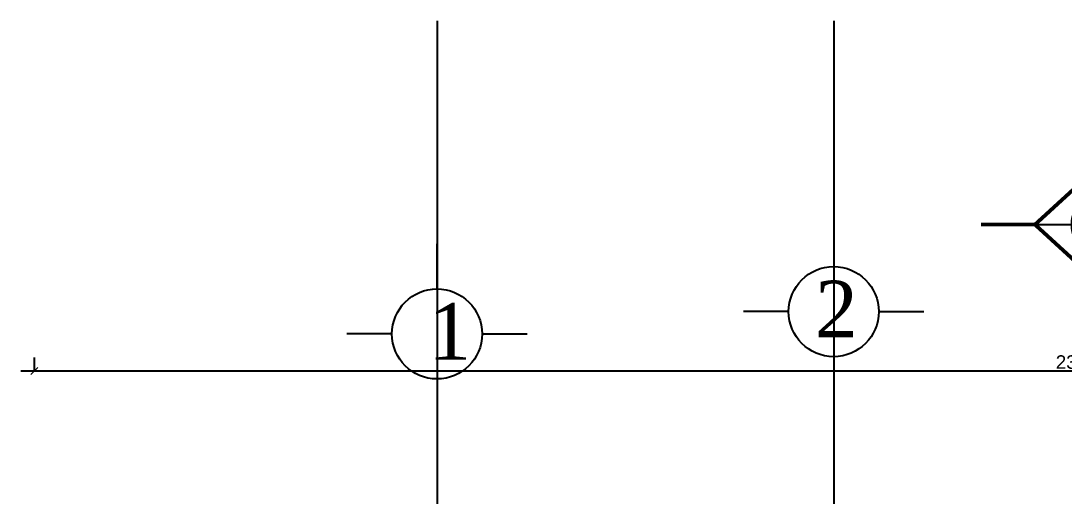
# Model space of a CAD drawing. Extents: x 250879 to 348495, y -51522 to -9360.
# Drawn here: x 297069 to 298227, y -20029 to -19501 of the extents above; entities that cross this region are included whole.
import ezdxf

# ---------------------------------------------------------------- set-up
doc = ezdxf.new("R2010")
doc.units = 0
doc.layers.get('0').update_dxf_attribs({"linetype": 'CONTINUOUS'})
doc.layers.get('DEFPOINTS').update_dxf_attribs({"color": 9, "linetype": 'CONTINUOUS'})
for name, color, linetype in [('AXIS', 1, 'CONTINUOUS'), ('TEXT', 3, 'CONTINUOUS'), ('WALL', 7, 'CONTINUOUS'), ('WALL1', 2, 'CONTINUOUS')]:
    doc.layers.add(name, color=color, linetype=linetype)
doc.styles.get("Standard").update_dxf_attribs({"font": 'sanss___.ttf', "height": 15})
doc.styles.add('style2', font='romantic.ttf', dxfattribs={"height": 50})
doc.dimstyles.new('STANDARD$0', dxfattribs={"dimscale": 0, "dimtxt": 12, "dimasz": 8, "dimexe": 15, "dimexo": 0.0625, "dimgap": 2, "dimtad": 1, "dimdec": 0, "dimzin": 0, "dimdsep": 46, "dimtxsty": 'Standard', "dimblk1": 'ARCHTICK', "dimblk2": 'ARCHTICK', "dimsah": 1, "dimcen": 0.09, "dimdle": 15, "dimclrd": 3, "dimclre": 3, "dimclrt": 3, "dimazin": 0, "dimtfac": 1, "dimtdec": 0, "dimtofl": 0, "dimtmove": 1, "dimatfit": 3, "dimldrblk": 'ARCHTICK', "dimfxl": 1.0455, "dimfxlon": 1, "dimtolj": 1, "dimtzin": 0, "dimarcsym": 0})

# ---------------------------------------------------------------- blocks, each defined once
blk = doc.blocks.new('AXISG')
at = {"layer": 'AXIS'}
for p, q in [((305954.9, -19949.2), (305954.9, -23524.1)), ((306395.4, -19949.2), (306395.4, -23531.7))]:
    blk.add_line(p, q, dxfattribs=at)
blk = doc.blocks.new('_ARCHTICK')
at = {"color": 0, "linetype": 'ByBlock', "const_width": 0.15}
blk.add_lwpolyline([(-0.5, -0.5), (0.5, 0.5)], dxfattribs=at)
blk = doc.blocks.new('*D22')
at = {"layer": 'DEFPOINTS', "color": 0, "linetype": 'Continuous', "transparency": 16777216}
for p in [(159633.4, -32668.3), (157318.4, -32770), (159633.4, -32770)]:
    blk.add_point(p, dxfattribs=at)
at = {"layer": 'WALL', "color": 3, "linetype": 'Continuous', "lineweight": -2, "transparency": 16777216}
for p, q in [((157318.4, -32669.3), (157318.4, -32653.3)), ((159633.4, -32669.3), (159633.4, -32653.3)), ((157303.4, -32668.3), (159648.4, -32668.3))]:
    blk.add_line(p, q, dxfattribs=at)
at = {"layer": 'WALL', "color": 3, "linetype": 'Continuous', "lineweight": -2, "transparency": 16777216, "xscale": 8, "yscale": 8, "zscale": 8, "rotation": 180}
blk.add_blockref('_ARCHTICK', (157318.4, -32668.3), dxfattribs=at)
at = {"layer": 'WALL', "color": 3, "linetype": 'Continuous', "lineweight": -2, "transparency": 16777216, "xscale": 8, "yscale": 8, "zscale": 8}
blk.add_blockref('_ARCHTICK', (159633.4, -32668.3), dxfattribs=at)
at = {"layer": 'WALL', "color": 3, "linetype": 'Continuous', "transparency": 16777216, "insert": (158475.9, -32658.5), "char_height": 15, "attachment_point": 5}
blk.add_mtext('\\A1;2315', dxfattribs=at)
blk = doc.blocks.new('sec')
at = {"layer": 'WALL'}
for p, q in [((0, 105.9), (0, 319.4)), ((0, 105.9), (-115.7, 0)), ((-115.7, 0), (153.7, 0)), ((0, -105.9), (0, -153.8))]:
    blk.add_line(p, q, dxfattribs=at)
at = {"layer": 'WALL', "const_width": 6}
for points in [[(0, 105.9), (-115.7, 0), (-201.5, 0)], [(0, -105.9), (-115.7, 0)]]:
    blk.add_lwpolyline(points, dxfattribs=at)
at = {"layer": 'WALL'}
blk.add_circle((0, 0), 57.9, dxfattribs=at)
blk = doc.blocks.new('site77')
at = {"layer": 'WALL', "linetype": 'Continuous'}
dim = blk.add_linear_dim(base=(159633.4, -32668.3), p1=(157318.4, -32770), p2=(159633.4, -32770), dimstyle='STANDARD$0', override={"dimscale": 1}, dxfattribs=at)
dim.commit()
dim.dimension.update_dxf_attribs({"geometry": '*D22', "text_midpoint": (158475.9, -32658.5)})

msp = doc.modelspace()

# ---------------------------------------------------------------- linework, layer by layer
at = {"layer": 'AXIS'}
for p, q in [((297530.69294, -19501.49474), (297530.69294, -23524.12587)), ((297971.16982, -19501.49474), (297971.16982, -23531.69157)), ((297530.69294, -19799.16447), (297530.69294, -19749.16447)), ((297921.16982, -19824.39208), (297871.16982, -19824.39208)), ((298021.16982, -19824.39208), (298071.16982, -19824.39208)), ((297480.69294, -19849.16447), (297430.69294, -19849.16447)), ((297580.69294, -19849.16447), (297630.69294, -19849.16447)), ((297971.16982, -19874.39208), (297971.16982, -19924.39208)), ((297530.69294, -19899.16447), (297530.69294, -19949.16447))]:
    msp.add_line(p, q, dxfattribs=at)
for centre in [(297971.16982, -19824.39208), (297530.69294, -19849.16447)]:
    msp.add_circle(centre, 50, dxfattribs=at)

# ---------------------------------------------------------------- block references
at = {"layer": 'WALL', "linetype": 'Continuous'}
for name, p in [('AXISG', (-8424.19082, 0)), ('site77', (139765.17071, 12778.02515))]:
    msp.add_blockref(name, p, dxfattribs=at)
at = {"layer": 'WALL1', "xscale": -0.7000000000116415, "yscale": 0.7000000000116415, "zscale": 0.7, "rotation": 180}
msp.add_blockref('sec', (298275.70699, -19727.6954), dxfattribs=at)

# ---------------------------------------------------------------- texts
at = {"layer": 'TEXT', "char_height": 63, "width": 240.4607, "attachment_point": 1, "style": 'style2'}
for s, insert in [('2', (297950.4041, -19789.99297)), ('1', (297521.00827, -19814.76536))]:
    msp.add_mtext(s, dxfattribs=dict(at, insert=insert))

doc.saveas('drawing.dxf')
